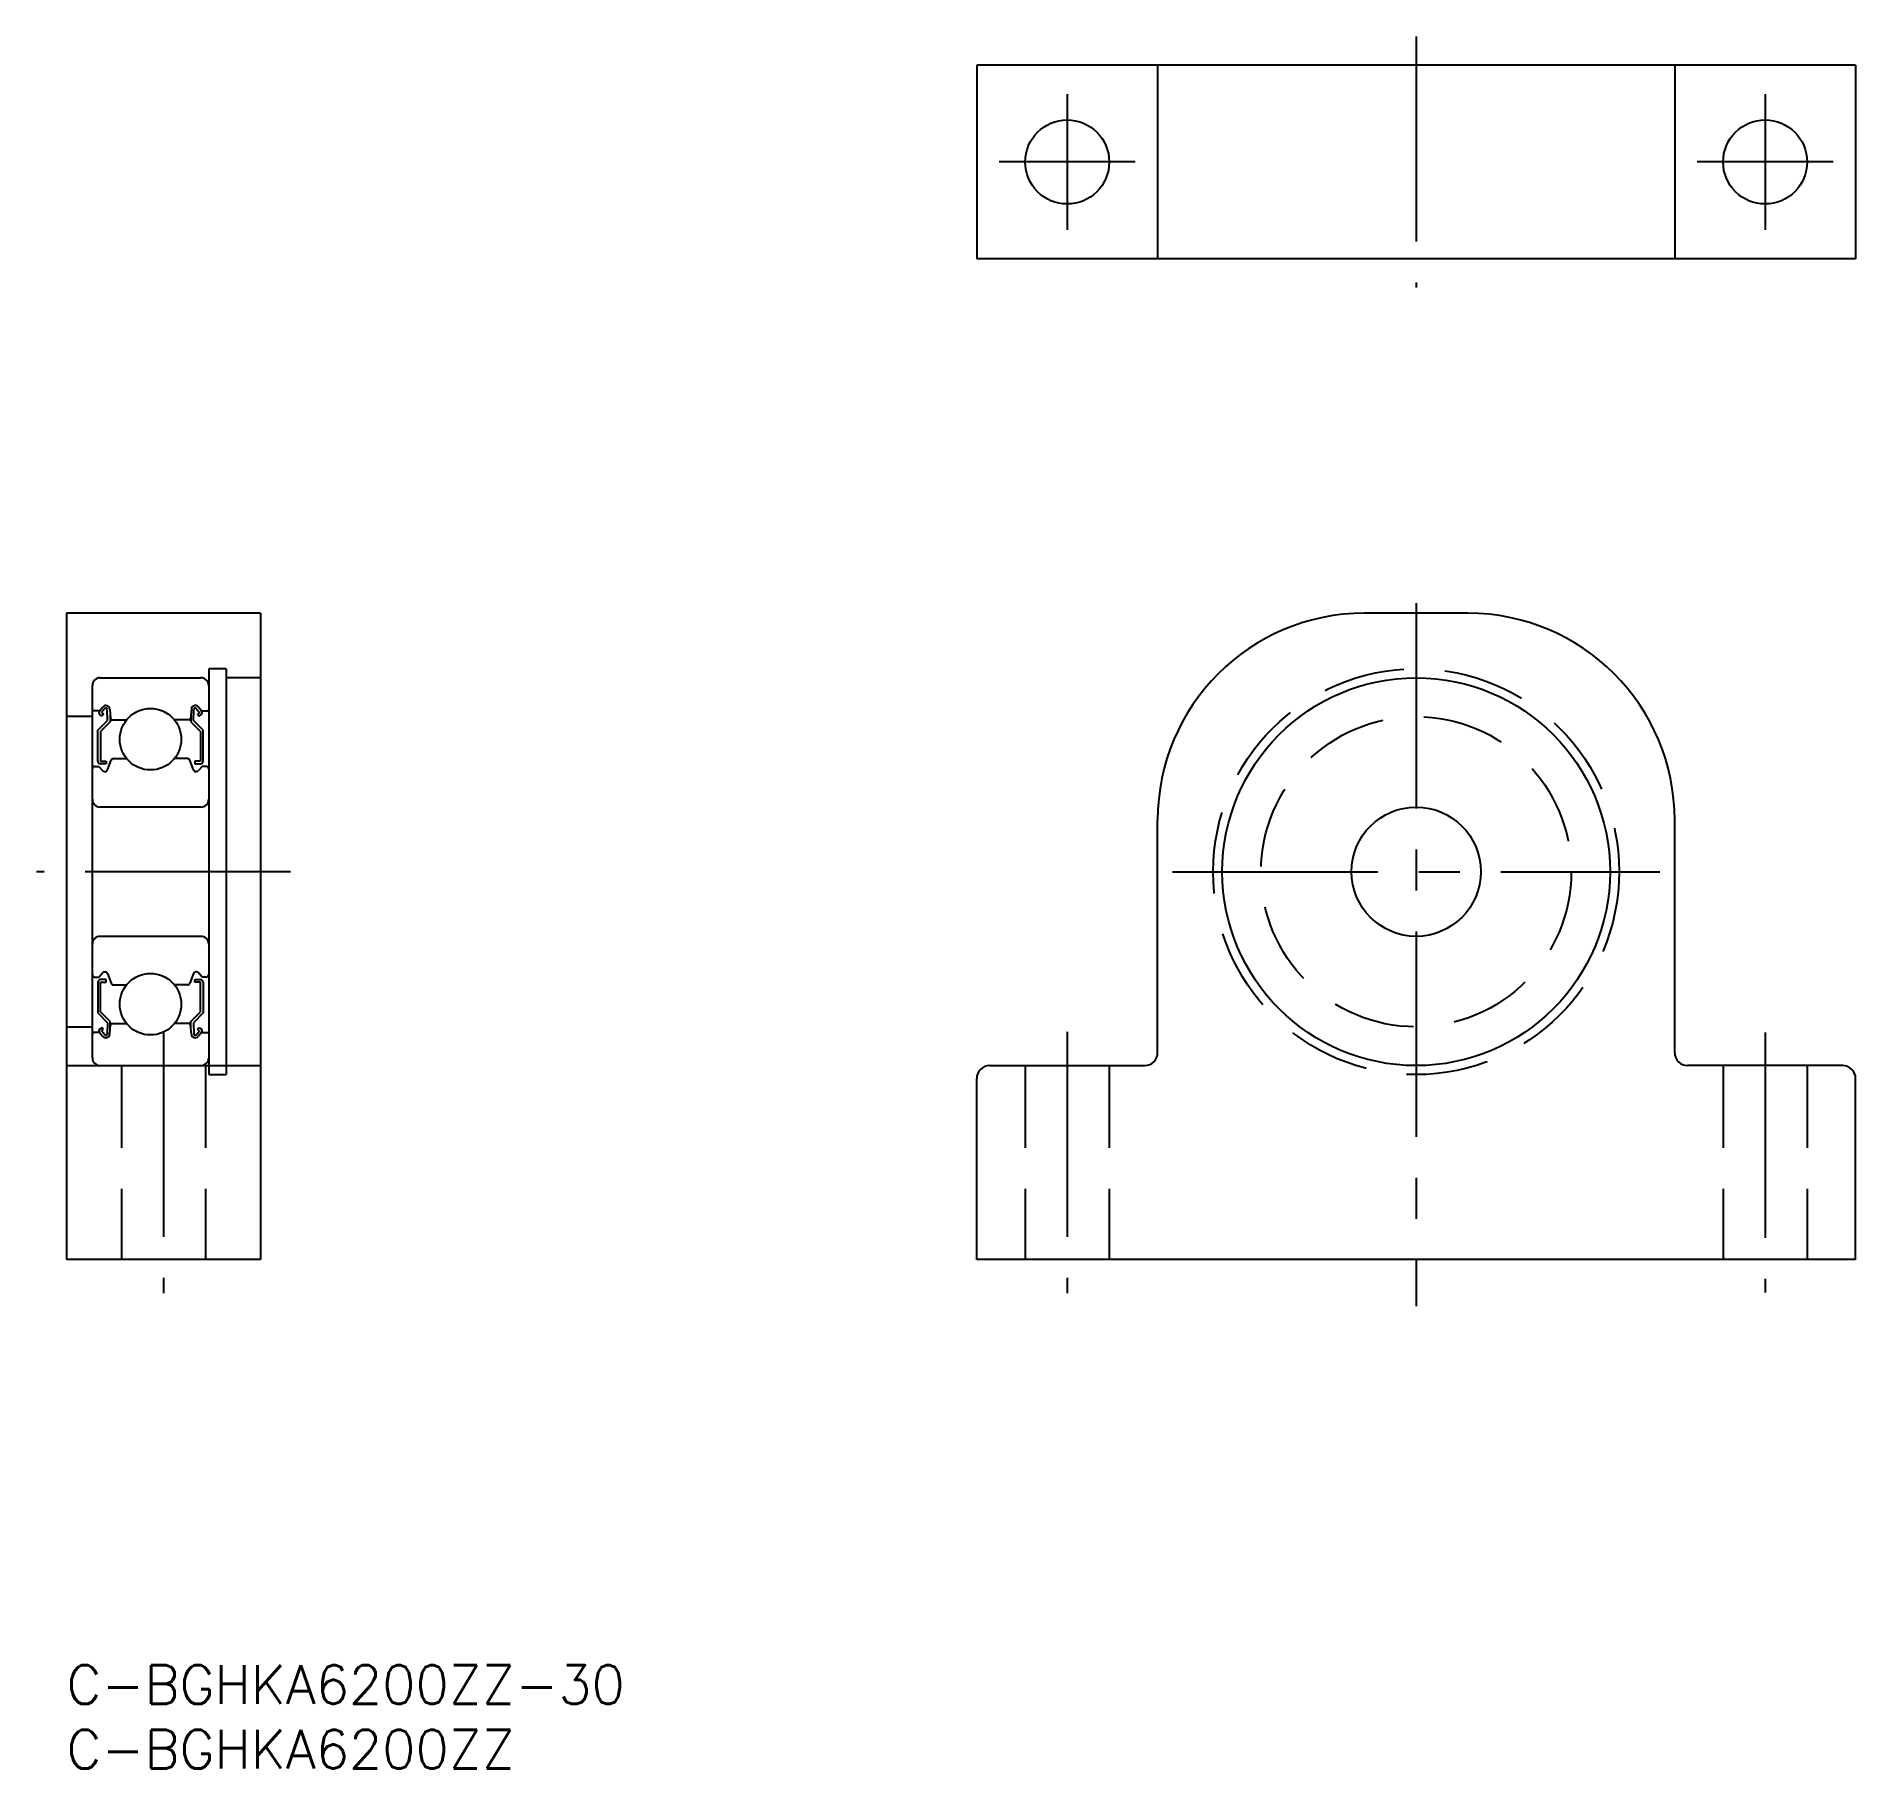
# Model space of a CAD drawing. Extents: x -2 to 138, y -8 to 126.
import ezdxf
from ezdxf.enums import TextEntityAlignment as Align

# ---------------------------------------------------------------- set-up
doc = ezdxf.new("R2010")
doc.units = 0
doc.header["$LTSCALE"] = 0.5
doc.linetypes.add('CENTER', pattern=[50.8, 31.75, -6.35, 6.35, -6.35])
doc.linetypes.add('DASHED', pattern=[19.05, 12.7, -6.35])
doc.layers.get('0').update_dxf_attribs({"linetype": 'CONTINUOUS'})
doc.layers.add('CENTER', color=1, linetype='CENTER')
doc.styles.get("Standard").update_dxf_attribs({"font": 'txt.shx', "height": 3, "bigfont": 'bigfont.shx'})

msp = doc.modelspace()

# ---------------------------------------------------------------- linework, layer by layer
at = {"color": 7, "linetype": 'CONTINUOUS'}
for p, q in [((70.42, 123.8), (70.42, 108.8)), ((138.42, 123.8), (70.42, 123.8)), ((84.42, 123.8), (84.42, 108.8)), ((124.42, 123.8), (124.42, 108.8)), ((138.42, 123.8), (138.42, 108.8)), ((138.42, 108.8), (70.42, 108.8)), ((0, 81.39), (0, 31.39)), ((15, 81.39), (0, 81.39)), ((15, 81.39), (15, 31.39)), ((108.42, 81.39), (100.42, 81.39)), ((2.6, 76.39), (10.4, 76.39)), ((11, 77.09), (11, 45.69)), ((12.35, 77.09), (11, 77.09)), ((12.35, 77.09), (12.35, 45.69)), ((15, 76.39), (12.35, 76.39)), ((2, 46.99), (2, 75.79)), ((2, 73.39), (0, 73.39)), ((2.56, 73.84), (2.1, 73.84)), ((2.56, 73.84), (2.81, 74.14)), ((2.74, 73.43), (2.58, 73.56)), ((2.96, 74.01), (2.71, 73.71)), ((2.71, 73.71), (2.87, 73.58)), ((2.87, 73.58), (2.74, 73.43)), ((3.18, 73.08), (3.14, 73.95)), ((3.34, 73.97), (3.4, 73.23)), ((3.38, 73.46), (3.38, 72.99)), ((9.66, 73.97), (9.6, 73.23)), ((9.62, 73.46), (9.62, 72.99)), ((9.82, 73.08), (9.86, 73.95)), ((10.04, 74.01), (10.29, 73.71)), ((10.29, 73.71), (10.13, 73.58)), ((10.13, 73.58), (10.26, 73.43)), ((10.44, 73.84), (10.19, 74.14)), ((10.26, 73.43), (10.42, 73.56)), ((10.44, 73.84), (10.9, 73.84)), ((2.43, 72.33), (3.18, 73.08)), ((2.43, 69.94), (2.43, 72.33)), ((3.38, 72.99), (2.63, 72.24)), ((2.63, 72.24), (2.63, 69.94)), ((3.5, 73.14), (4.65, 73.14)), ((9.5, 73.14), (8.35, 73.14)), ((9.62, 72.99), (10.37, 72.24)), ((10.57, 72.33), (9.82, 73.08)), ((10.37, 72.24), (10.37, 69.94)), ((10.57, 69.94), (10.57, 72.33)), ((2.2, 69.54), (2.5, 69.54)), ((2.5, 69.54), (2.78, 69.21)), ((2.63, 69.94), (3.08, 69.94)), ((3.08, 69.74), (2.63, 69.74)), ((2.93, 69.14), (2.99, 69.14)), ((3.08, 69.94), (3.08, 69.74)), ((3.18, 69.27), (3.45, 70.01)), ((3.64, 70.14), (4.65, 70.14)), ((9.36, 70.14), (8.35, 70.14)), ((9.82, 69.27), (9.55, 70.01)), ((10.37, 69.94), (9.92, 69.94)), ((9.92, 69.94), (9.92, 69.74)), ((9.92, 69.74), (10.37, 69.74)), ((10.07, 69.14), (10.01, 69.14)), ((10.5, 69.54), (10.22, 69.21)), ((10.8, 69.54), (10.5, 69.54)), ((10.4, 66.39), (2.6, 66.39)), ((84.42, 47.39), (84.42, 65.39)), ((124.42, 47.39), (124.42, 65.39)), ((10.4, 56.39), (2.6, 56.39)), ((2.5, 53.24), (2.78, 53.57)), ((2.93, 53.64), (2.99, 53.64)), ((3.18, 53.51), (3.45, 52.77)), ((9.82, 53.51), (9.55, 52.77)), ((10.07, 53.64), (10.01, 53.64)), ((10.5, 53.24), (10.22, 53.57)), ((2.2, 53.24), (2.5, 53.24)), ((2.43, 52.84), (2.43, 50.46)), ((3.08, 53.04), (2.63, 53.04)), ((2.63, 50.54), (2.63, 52.84)), ((2.63, 52.84), (3.08, 52.84)), ((3.08, 52.84), (3.08, 53.04)), ((3.64, 52.64), (4.65, 52.64)), ((9.36, 52.64), (8.35, 52.64)), ((9.92, 52.84), (9.92, 53.04)), ((9.92, 53.04), (10.37, 53.04)), ((10.37, 52.84), (9.92, 52.84)), ((10.37, 50.54), (10.37, 52.84)), ((10.8, 53.24), (10.5, 53.24)), ((10.57, 52.84), (10.57, 50.46)), ((0, 49.39), (2, 49.39)), ((2.43, 50.46), (3.18, 49.71)), ((2.74, 49.35), (2.58, 49.22)), ((3.38, 49.79), (2.63, 50.54)), ((2.87, 49.2), (2.74, 49.35)), ((3.18, 49.71), (3.14, 48.83)), ((3.34, 48.81), (3.4, 49.55)), ((3.38, 49.32), (3.38, 49.79)), ((3.5, 49.64), (4.65, 49.64)), ((9.5, 49.64), (8.35, 49.64)), ((9.66, 48.81), (9.6, 49.55)), ((9.62, 49.79), (10.37, 50.54)), ((9.62, 49.32), (9.62, 49.79)), ((10.57, 50.46), (9.82, 49.71)), ((9.82, 49.71), (9.86, 48.83)), ((10.13, 49.2), (10.26, 49.35)), ((10.26, 49.35), (10.42, 49.22)), ((2.56, 48.94), (2.1, 48.94)), ((2.56, 48.94), (2.81, 48.64)), ((2.71, 49.07), (2.87, 49.2)), ((2.96, 48.77), (2.71, 49.07)), ((10.04, 48.77), (10.29, 49.07)), ((10.29, 49.07), (10.13, 49.2)), ((10.44, 48.94), (10.19, 48.64)), ((10.44, 48.94), (10.9, 48.94)), ((2.6, 46.39), (10.4, 46.39)), ((11, 45.69), (12.35, 45.69)), ((12.35, 46.39), (15, 46.39)), ((70.42, 31.39), (70.42, 45.39)), ((71.42, 46.39), (83.42, 46.39)), ((137.42, 46.39), (125.42, 46.39)), ((138.42, 31.39), (138.42, 45.39)), ((15, 31.39), (0, 31.39)), ((138.42, 31.39), (70.42, 31.39))]:
    msp.add_line(p, q, dxfattribs=at)
at = {"color": 3, "linetype": 'DASHED'}
for p, q in [((0, 46.39), (2.6, 46.39)), ((4.25, 46.39), (4.25, 31.39)), ((10.4, 46.39), (15, 46.39)), ((10.75, 46.39), (10.75, 31.39)), ((74.17, 46.39), (74.17, 31.39)), ((80.67, 46.39), (80.67, 31.39)), ((128.17, 46.39), (128.17, 31.39)), ((134.67, 46.39), (134.67, 31.39))]:
    msp.add_line(p, q, dxfattribs=at)
at = {"color": 7, "linetype": 'CONTINUOUS'}
for centre, radius in [((77.42, 116.3), 3.25), ((131.42, 116.3), 3.25), ((104.42, 61.39), 15), ((6.5, 71.64), 2.38), ((104.42, 61.39), 5), ((6.5, 51.14), 2.38)]:
    msp.add_circle(centre, radius, dxfattribs=at)
at = {"color": 3, "linetype": 'DASHED'}
for radius in [15.7, 12]:
    msp.add_circle((104.42, 61.39), radius, dxfattribs=at)
at = {"color": 7, "linetype": 'CONTINUOUS'}
for centre, radius, start, end in [((100.42, 65.39), 16, 90, 180), ((108.42, 65.39), 16, 0, 90), ((2.6, 75.79), 0.6, 90, 180), ((10.4, 75.79), 0.6, 0, 90), ((2.1, 73.94), 0.1, 180, 270), ((2.71, 73.71), 0.2, 140.0029, 230.087), ((3.04, 73.95), 0.3, 4.9968, 140.0029), ((3.04, 73.95), 0.1, 2.8198, 140.0022), ((3.5, 73.24), 0.1, 184.9968, 269.9995), ((9.5, 73.24), 0.1, 270.0005, 355.0032), ((9.96, 73.95), 0.3, 39.9971, 175.0032), ((9.96, 73.95), 0.1, 39.9978, 177.1802), ((10.29, 73.71), 0.2, 309.913, 39.9971), ((10.9, 73.94), 0.1, 270, 0), ((2.2, 69.34), 0.2, 90, 180), ((2.63, 69.94), 0.2, 180, 270), ((2.93, 69.34), 0.2, 219.995, 270), ((2.99, 69.34), 0.2, 270, 339.9914), ((3.64, 69.94), 0.2, 90, 159.9914), ((9.36, 69.94), 0.2, 20.0086, 90), ((10.01, 69.34), 0.2, 200.0086, 270), ((10.07, 69.34), 0.2, 270, 320.005), ((10.37, 69.94), 0.2, 270, 0), ((10.8, 69.34), 0.2, 0, 90), ((2.6, 66.99), 0.6, 180, 270), ((10.4, 66.99), 0.6, 270, 0), ((2.6, 55.79), 0.6, 90, 180), ((10.4, 55.79), 0.6, 0, 90), ((2.93, 53.44), 0.2, 90, 140.005), ((2.99, 53.44), 0.2, 20.0086, 90), ((10.01, 53.44), 0.2, 90, 159.9914), ((10.07, 53.44), 0.2, 39.995, 90), ((2.2, 53.44), 0.2, 180, 270), ((2.63, 52.84), 0.2, 90, 180), ((3.64, 52.84), 0.2, 200.0086, 270), ((9.36, 52.84), 0.2, 270, 339.9914), ((10.37, 52.84), 0.2, 0, 90), ((10.8, 53.44), 0.2, 270, 0), ((3.5, 49.54), 0.1, 90.0005, 175.0032), ((9.5, 49.54), 0.1, 4.9968, 89.9995), ((2.1, 48.84), 0.1, 90, 180), ((2.71, 49.07), 0.2, 129.913, 219.9971), ((3.04, 48.84), 0.3, 219.9971, 355.0032), ((3.04, 48.84), 0.1, 219.9978, 357.1802), ((9.96, 48.84), 0.3, 184.9968, 320.0029), ((9.96, 48.84), 0.1, 182.8198, 320.0022), ((10.29, 49.07), 0.2, 320.0029, 50.087), ((10.9, 48.84), 0.1, 0, 90), ((2.6, 46.99), 0.6, 180, 270), ((10.4, 46.99), 0.6, 270, 0), ((83.42, 47.39), 1, 270, 0), ((125.42, 47.39), 1, 180, 270), ((71.42, 45.39), 1, 90, 180), ((137.42, 45.39), 1, 0, 90)]:
    msp.add_arc(centre, radius, start, end, dxfattribs=at)
at = {"layer": 'CENTER', "color": 1, "linetype": 'CENTER'}
for p, q in [((104.42, 126.02), (104.42, 106.59)), ((77.42, 121.55), (77.42, 111.05)), ((131.42, 121.55), (131.42, 111.05)), ((82.67, 116.3), (72.17, 116.3)), ((136.67, 116.3), (126.17, 116.3)), ((104.42, 82.16), (104.42, 27.77)), ((17.33, 61.39), (-2.33, 61.39)), ((85.57, 61.39), (123.27, 61.39)), ((7.5, 49.01), (7.5, 28.78)), ((77.42, 49.01), (77.42, 28.78)), ((131.42, 48.95), (131.42, 28.83))]:
    msp.add_line(p, q, dxfattribs=at)

# ---------------------------------------------------------------- texts
at = {"color": 7, "linetype": 'CONTINUOUS'}
for s, p in [('C-BGHKA6200ZZ-30', (0, 0)), ('C-BGHKA6200ZZ', (0, -5))]:
    msp.add_text(s, height=3, dxfattribs=at).set_placement(p, align=Align.TOP_LEFT)

doc.saveas('drawing.dxf')
